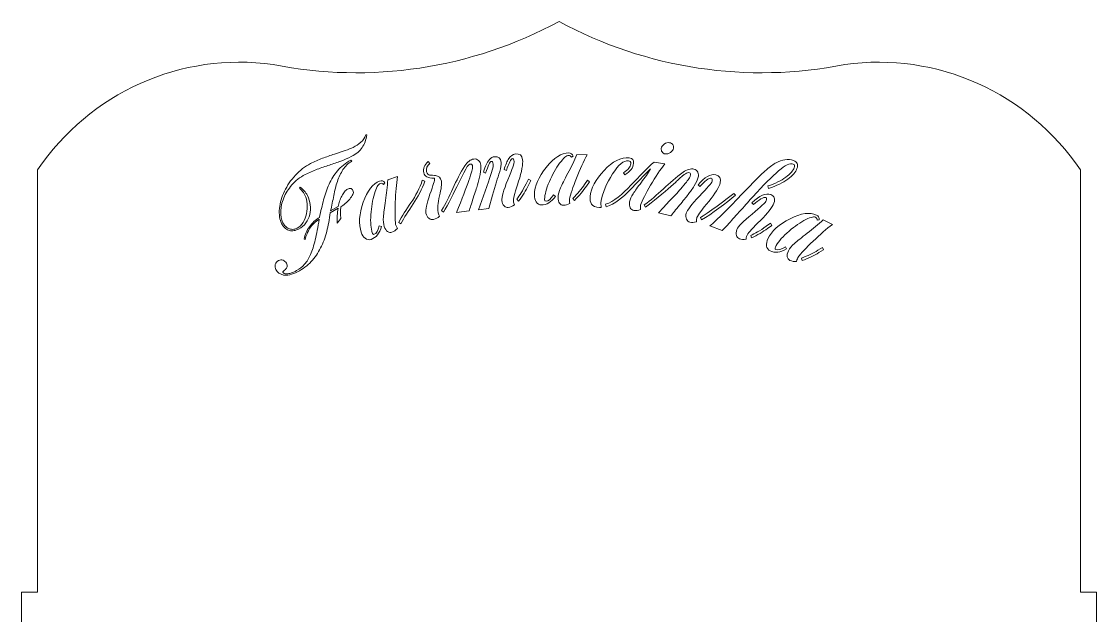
# Model space of a CAD drawing. Header units: millimetres. Extents: x -1476 to 1476, y -775 to 775.
# Drawn here: x -494.7 to -294.7, y -664.7 to -554.2 of the extents above; entities that cross this region are included whole.
import ezdxf

# ---------------------------------------------------------------- set-up
doc = ezdxf.new("R2010")
doc.units = ezdxf.units.MM
doc.header["$MEASUREMENT"] = 0
doc.layers.add('Camada 1', color=7, linetype='Continuous')

msp = doc.modelspace()

# ---------------------------------------------------------------- linework, layer by layer
at = {"layer": 'Camada 1', "color": 250, "lineweight": 20}
for points, knots in [([(-491.7487, -711.2333), (-491.7487, -711.2333), (-491.7487, -775.1065), (-491.7487, -775.1065), (-491.7487, -775.1065), (-491.7487, -775.1065), (-432.2486, -775.1065), (-432.2486, -775.1065), (-432.2486, -775.1065), (-432.2486, -775.1065), (-432.2486, -772.1065), (-432.2486, -772.1065), (-432.2486, -772.1065), (-432.2486, -772.1065), (-357.2486, -772.1065), (-357.2486, -772.1065), (-357.2486, -772.1065), (-357.2486, -772.1065), (-357.2486, -775.1065), (-357.2486, -775.1065), (-357.2486, -775.1065), (-357.2486, -775.1065), (-297.7486, -775.1065), (-297.7486, -775.1065), (-297.7486, -775.1065), (-297.7486, -775.1065), (-297.7486, -711.2333), (-297.7486, -711.2333), (-297.7486, -711.2333), (-297.7486, -711.2333), (-294.7486, -711.2333), (-294.7486, -711.2333), (-294.7486, -711.2333), (-294.7486, -711.2333), (-294.7486, -660.3405), (-294.7486, -660.3405), (-294.7486, -660.3405), (-294.7486, -660.3405), (-297.7486, -660.3405), (-297.7486, -660.3405), (-297.7486, -660.3405), (-297.7486, -660.3405), (-297.7486, -596.7137), (-297.7486, -596.7137), (-297.7486, -596.7137), (-297.7486, -596.7137), (-297.7486, -581.824), (-297.7486, -581.824), (-297.7486, -581.824), (-307.4258, -567.4173), (-324.4207, -559.8084), (-341.5479, -562.2145), (-341.5479, -562.2145), (-359.668, -565.8248), (-378.4731, -562.9968), (-394.7486, -554.2138), (-394.7486, -554.2138), (-411.0241, -562.9968), (-429.8292, -565.8248), (-447.9493, -562.2145), (-447.9493, -562.2145), (-465.0765, -559.8084), (-482.0715, -567.4173), (-491.7487, -581.824), (-491.7487, -581.824), (-491.7487, -581.824), (-491.7487, -596.7137), (-491.7487, -596.7137), (-491.7487, -596.7137), (-491.7487, -596.7137), (-491.7487, -660.3405), (-491.7487, -660.3405), (-491.7487, -660.3405), (-491.7487, -660.3405), (-494.7487, -660.3405), (-494.7487, -660.3405), (-494.7487, -660.3405), (-494.7487, -660.3405), (-494.7487, -711.2333), (-494.7487, -711.2333), (-494.7487, -711.2333), (-494.7487, -711.2333), (-491.7487, -711.2333), (-491.7487, -711.2333)], [0, 0, 0, 0, 0.04545455, 0.04545455, 0.04545455, 0.04545455, 0.09090909, 0.09090909, 0.09090909, 0.09090909, 0.13636364, 0.13636364, 0.13636364, 0.13636364, 0.18181818, 0.18181818, 0.18181818, 0.18181818, 0.22727273, 0.22727273, 0.22727273, 0.22727273, 0.27272727, 0.27272727, 0.27272727, 0.27272727, 0.31818182, 0.31818182, 0.31818182, 0.31818182, 0.36363636, 0.36363636, 0.36363636, 0.36363636, 0.40909091, 0.40909091, 0.40909091, 0.40909091, 0.45454545, 0.45454545, 0.45454545, 0.45454545, 0.5, 0.5, 0.5, 0.5, 0.54545455, 0.54545455, 0.54545455, 0.54545455, 0.59090909, 0.59090909, 0.59090909, 0.59090909, 0.63636364, 0.63636364, 0.63636364, 0.63636364, 0.68181818, 0.68181818, 0.68181818, 0.68181818, 0.72727273, 0.72727273, 0.72727273, 0.72727273, 0.77272727, 0.77272727, 0.77272727, 0.77272727, 0.81818182, 0.81818182, 0.81818182, 0.81818182, 0.86363636, 0.86363636, 0.86363636, 0.86363636, 0.90909091, 0.90909091, 0.90909091, 0.90909091, 1, 1, 1, 1]), ([(-430.5121, -575.2948), (-430.6593, -576.2415), (-430.9448, -577.033), (-431.3686, -577.6693), (-431.3686, -577.6693), (-431.7923, -578.3055), (-432.4692, -578.8628), (-433.3985, -579.3405), (-433.3985, -579.3405), (-433.991, -579.645), (-434.6331, -579.9196), (-435.3244, -580.1639), (-435.3244, -580.1639), (-436.0157, -580.4082), (-436.7324, -580.6529), (-437.4744, -580.8976), (-437.4744, -580.8976), (-438.2164, -581.1423), (-438.967, -581.4044), (-439.7254, -581.6832), (-439.7254, -581.6832), (-440.4839, -581.962), (-441.227, -582.2886), (-441.9543, -582.6625), (-441.9543, -582.6625), (-442.9511, -583.1749), (-443.7827, -583.8201), (-444.4486, -584.5979), (-444.4486, -584.5979), (-445.1147, -585.3758), (-445.6203, -586.1865), (-445.9643, -587.0294), (-445.9643, -587.0294), (-446.3084, -587.8723), (-446.4922, -588.7057), (-446.5151, -589.5287), (-446.5151, -589.5287), (-446.5381, -590.3517), (-446.4014, -591.0545), (-446.1054, -591.6365), (-446.1054, -591.6365), (-445.9883, -591.8666), (-445.8391, -592.0764), (-445.6581, -592.2651), (-445.6581, -592.2651), (-445.4773, -592.4536), (-445.2745, -592.6017), (-445.0504, -592.7083), (-445.0504, -592.7083), (-444.8263, -592.815), (-444.5787, -592.8673), (-444.3081, -592.8648), (-444.3081, -592.8648), (-444.0375, -592.8623), (-443.7539, -592.7849), (-443.4577, -592.6325), (-443.4577, -592.6325), (-443.0132, -592.4041), (-442.6425, -592.0469), (-442.3459, -591.5615), (-442.3459, -591.5615), (-442.0494, -591.0761), (-441.8392, -590.5367), (-441.7161, -589.944), (-441.7161, -589.944), (-441.593, -589.3514), (-441.5545, -588.7507), (-441.6005, -588.1425), (-441.6005, -588.1425), (-441.6465, -587.5343), (-441.7936, -586.9863), (-442.0414, -586.499), (-442.0414, -586.499), (-442.2137, -586.1606), (-442.4041, -585.8697), (-442.6127, -585.6269), (-442.6127, -585.6269), (-442.8211, -585.3839), (-442.963, -585.222), (-443.0382, -585.1411), (-443.0382, -585.1411), (-443.0382, -585.1411), (-442.9175, -585.0278), (-442.9175, -585.0278), (-442.9175, -585.0278), (-442.6791, -585.1955), (-442.4317, -585.4145), (-442.1757, -585.6841), (-442.1757, -585.6841), (-441.9197, -585.9537), (-441.7123, -586.2444), (-441.5538, -586.5557), (-441.5538, -586.5557), (-441.2714, -587.1108), (-441.0935, -587.6942), (-441.0205, -588.3054), (-441.0205, -588.3054), (-440.9475, -588.9167), (-440.9775, -589.509), (-441.1109, -590.0813), (-441.1109, -590.0813), (-441.2443, -590.6538), (-441.4869, -591.1797), (-441.8377, -591.6589), (-441.8377, -591.6589), (-442.1885, -592.1381), (-442.6401, -592.5199), (-443.1923, -592.8036), (-443.1923, -592.8036), (-443.4615, -592.942), (-443.7435, -593.04), (-444.037, -593.0969), (-444.037, -593.0969), (-444.3307, -593.1539), (-444.6134, -593.1498), (-444.8846, -593.0843), (-444.8846, -593.0843), (-445.1558, -593.0188), (-445.4126, -592.8901), (-445.6543, -592.6986), (-445.6543, -592.6986), (-445.8961, -592.5071), (-446.1068, -592.2349), (-446.2858, -591.8831), (-446.2858, -591.8831), (-446.7196, -591.0302), (-446.8807, -590.0623), (-446.7688, -588.9802), (-446.7688, -588.9802), (-446.6569, -587.8978), (-446.3432, -586.8271), (-445.8285, -585.7684), (-445.8285, -585.7684), (-445.3138, -584.7096), (-444.6359, -583.7207), (-443.7951, -582.8017), (-443.7951, -582.8017), (-442.9543, -581.8827), (-442.022, -581.1599), (-440.9984, -580.6339), (-440.9984, -580.6339), (-440.2712, -580.2601), (-439.528, -579.9336), (-438.7695, -579.6546), (-438.7695, -579.6546), (-438.0108, -579.3758), (-437.2671, -579.1173), (-436.5386, -578.8794), (-436.5386, -578.8794), (-436.5386, -578.8794), (-434.53, -578.2185), (-434.53, -578.2185), (-434.53, -578.2185), (-433.9197, -578.0156), (-433.419, -577.8138), (-433.0285, -577.613), (-433.0285, -577.613), (-432.53, -577.3569), (-432.0642, -577.0446), (-431.6314, -576.6771), (-431.6314, -576.6771), (-431.1984, -576.3093), (-430.8929, -575.8491), (-430.7151, -575.2967), (-430.7151, -575.2967), (-430.7151, -575.2967), (-430.5121, -575.2948), (-430.5121, -575.2948)], [0, 0, 0, 0, 0.02325581, 0.02325581, 0.02325581, 0.02325581, 0.04651163, 0.04651163, 0.04651163, 0.04651163, 0.06976744, 0.06976744, 0.06976744, 0.06976744, 0.09302326, 0.09302326, 0.09302326, 0.09302326, 0.11627907, 0.11627907, 0.11627907, 0.11627907, 0.13953488, 0.13953488, 0.13953488, 0.13953488, 0.1627907, 0.1627907, 0.1627907, 0.1627907, 0.18604651, 0.18604651, 0.18604651, 0.18604651, 0.20930233, 0.20930233, 0.20930233, 0.20930233, 0.23255814, 0.23255814, 0.23255814, 0.23255814, 0.25581395, 0.25581395, 0.25581395, 0.25581395, 0.27906977, 0.27906977, 0.27906977, 0.27906977, 0.30232558, 0.30232558, 0.30232558, 0.30232558, 0.3255814, 0.3255814, 0.3255814, 0.3255814, 0.34883721, 0.34883721, 0.34883721, 0.34883721, 0.37209302, 0.37209302, 0.37209302, 0.37209302, 0.39534884, 0.39534884, 0.39534884, 0.39534884, 0.41860465, 0.41860465, 0.41860465, 0.41860465, 0.44186047, 0.44186047, 0.44186047, 0.44186047, 0.46511628, 0.46511628, 0.46511628, 0.46511628, 0.48837209, 0.48837209, 0.48837209, 0.48837209, 0.51162791, 0.51162791, 0.51162791, 0.51162791, 0.53488372, 0.53488372, 0.53488372, 0.53488372, 0.55813953, 0.55813953, 0.55813953, 0.55813953, 0.58139535, 0.58139535, 0.58139535, 0.58139535, 0.60465116, 0.60465116, 0.60465116, 0.60465116, 0.62790698, 0.62790698, 0.62790698, 0.62790698, 0.65116279, 0.65116279, 0.65116279, 0.65116279, 0.6744186, 0.6744186, 0.6744186, 0.6744186, 0.69767442, 0.69767442, 0.69767442, 0.69767442, 0.72093023, 0.72093023, 0.72093023, 0.72093023, 0.74418605, 0.74418605, 0.74418605, 0.74418605, 0.76744186, 0.76744186, 0.76744186, 0.76744186, 0.79069767, 0.79069767, 0.79069767, 0.79069767, 0.81395349, 0.81395349, 0.81395349, 0.81395349, 0.8372093, 0.8372093, 0.8372093, 0.8372093, 0.86046512, 0.86046512, 0.86046512, 0.86046512, 0.88372093, 0.88372093, 0.88372093, 0.88372093, 0.90697674, 0.90697674, 0.90697674, 0.90697674, 0.93023256, 0.93023256, 0.93023256, 0.93023256, 0.95348837, 0.95348837, 0.95348837, 0.95348837, 1, 1, 1, 1]), ([(-374.0175, -578.5741), (-374.3455, -578.797), (-374.672, -578.883), (-374.9961, -578.8318), (-374.9961, -578.8318), (-375.2439, -578.7927), (-375.4355, -578.6736), (-375.5705, -578.4755), (-375.5705, -578.4755), (-375.7055, -578.2774), (-375.7551, -578.0633), (-375.719, -577.8333), (-375.719, -577.8333), (-375.6681, -577.5073), (-375.4831, -577.232), (-375.1646, -577.0075), (-375.1646, -577.0075), (-374.8461, -576.783), (-374.515, -576.6977), (-374.1718, -576.7521), (-374.1718, -576.7521), (-373.9238, -576.7913), (-373.7315, -576.9055), (-373.595, -577.0939), (-373.595, -577.0939), (-373.4586, -577.2823), (-373.4097, -577.5016), (-373.4487, -577.7507), (-373.4487, -577.7507), (-373.4996, -578.0765), (-373.6897, -578.3512), (-374.0175, -578.5741)], [0, 0, 0, 0, 0.11111111, 0.11111111, 0.11111111, 0.11111111, 0.22222222, 0.22222222, 0.22222222, 0.22222222, 0.33333333, 0.33333333, 0.33333333, 0.33333333, 0.44444444, 0.44444444, 0.44444444, 0.44444444, 0.55555556, 0.55555556, 0.55555556, 0.55555556, 0.66666667, 0.66666667, 0.66666667, 0.66666667, 0.77777778, 0.77777778, 0.77777778, 0.77777778, 1, 1, 1, 1]), ([(-433.1167, -586.3818), (-433.2526, -586.6652), (-433.4433, -586.9511), (-433.6876, -587.2389), (-433.6876, -587.2389), (-433.9317, -587.5265), (-434.2085, -587.8014), (-434.5173, -588.0626), (-434.5173, -588.0626), (-434.826, -588.3237), (-435.0983, -588.5235), (-435.3339, -588.6616), (-435.3339, -588.6616), (-435.3531, -588.791), (-435.3687, -588.9528), (-435.3804, -589.1466), (-435.3804, -589.1466), (-435.392, -589.3403), (-435.3954, -589.5429), (-435.3901, -589.7537), (-435.3901, -589.7537), (-435.3901, -589.7537), (-435.3744, -590.3605), (-435.3744, -590.3605), (-435.3744, -590.3605), (-435.3692, -590.5542), (-435.3527, -590.7122), (-435.3244, -590.8345), (-435.3244, -590.8345), (-435.3244, -590.8345), (-436.0168, -591.7282), (-436.0168, -591.7282), (-436.0168, -591.7282), (-436.0278, -591.2386), (-436.0236, -590.7624), (-436.0042, -590.2999), (-436.0042, -590.2999), (-435.9849, -589.8374), (-435.9329, -589.388), (-435.849, -588.9519), (-435.849, -588.9519), (-435.849, -588.9519), (-437.2928, -589.771), (-437.2928, -589.771), (-437.2928, -589.771), (-437.4644, -591.0036), (-437.6907, -592.1703), (-437.9716, -593.2711), (-437.9716, -593.2711), (-438.2525, -594.3719), (-438.6275, -595.3889), (-439.0959, -596.3213), (-439.0959, -596.3213), (-439.5643, -597.2538), (-440.1474, -598.0958), (-440.8441, -598.8468), (-440.8441, -598.8468), (-441.5408, -599.5977), (-442.3947, -600.2331), (-443.4047, -600.7523), (-443.4047, -600.7523), (-444.4686, -601.2991), (-445.3347, -601.5007), (-446.0023, -601.3574), (-446.0023, -601.3574), (-446.6699, -601.214), (-447.1383, -600.878), (-447.4069, -600.35), (-447.4069, -600.35), (-447.5651, -600.0388), (-447.6069, -599.7227), (-447.5322, -599.4026), (-447.5322, -599.4026), (-447.4574, -599.0824), (-447.2581, -598.8388), (-446.9349, -598.6728), (-446.9349, -598.6728), (-446.6388, -598.5206), (-446.3546, -598.4941), (-446.0831, -598.5936), (-446.0831, -598.5936), (-445.8116, -598.6931), (-445.6068, -598.8785), (-445.4692, -599.1491), (-445.4692, -599.1491), (-445.3247, -599.4334), (-445.2836, -599.6643), (-445.3463, -599.8417), (-445.3463, -599.8417), (-445.409, -600.0191), (-445.5058, -600.1714), (-445.6365, -600.2983), (-445.6365, -600.2983), (-445.7671, -600.4251), (-445.8882, -600.5302), (-445.9989, -600.6127), (-445.9989, -600.6127), (-446.1097, -600.6952), (-446.1446, -600.7773), (-446.1033, -600.8586), (-446.1033, -600.8586), (-446.0621, -600.9398), (-445.9851, -601.0071), (-445.8732, -601.0604), (-445.8732, -601.0604), (-445.7612, -601.1137), (-445.6001, -601.1377), (-445.3905, -601.1326), (-445.3905, -601.1326), (-445.1808, -601.1274), (-444.9257, -601.0771), (-444.6255, -600.9827), (-444.6255, -600.9827), (-444.3255, -600.8883), (-443.9732, -600.737), (-443.5691, -600.5294), (-443.5691, -600.5294), (-442.99, -600.2316), (-442.491, -599.8426), (-442.0726, -599.363), (-442.0726, -599.363), (-441.6542, -598.8832), (-441.2822, -598.2693), (-440.9575, -597.5217), (-440.9575, -597.5217), (-440.6329, -596.7742), (-440.3466, -595.8668), (-440.0992, -594.8003), (-440.0992, -594.8003), (-439.8519, -593.7339), (-439.6062, -592.4546), (-439.3625, -590.9631), (-439.3625, -590.9631), (-440.0689, -591.4117), (-440.6407, -591.9745), (-441.0776, -592.6517), (-441.0776, -592.6517), (-441.5145, -593.3287), (-441.811, -594.0321), (-441.9669, -594.7613), (-441.9669, -594.7613), (-441.9669, -594.7613), (-442.1807, -594.6918), (-442.1807, -594.6918), (-442.1807, -594.6918), (-442.0193, -593.8402), (-441.6861, -593.0669), (-441.1817, -592.3721), (-441.1817, -592.3721), (-440.6773, -591.6774), (-440.0515, -591.0951), (-439.3046, -590.6259), (-439.3046, -590.6259), (-439.0646, -589.4948), (-438.8122, -588.4128), (-438.5473, -587.38), (-438.5473, -587.38), (-438.2827, -586.3475), (-437.9431, -585.3783), (-437.5285, -584.4736), (-437.5285, -584.4736), (-437.1139, -583.5687), (-436.5899, -582.7358), (-435.9576, -581.9754), (-435.9576, -581.9754), (-435.3251, -581.2148), (-434.5073, -580.5509), (-433.5043, -579.9841), (-433.5043, -579.9841), (-433.5043, -579.9841), (-433.3197, -580.1967), (-433.3197, -580.1967), (-433.3197, -580.1967), (-433.9861, -580.5904), (-434.5278, -581.1123), (-434.9446, -581.762), (-434.9446, -581.762), (-435.3614, -582.4118), (-435.707, -583.1446), (-435.9803, -583.9596), (-435.9803, -583.9596), (-436.2536, -584.7747), (-436.4792, -585.6509), (-436.6568, -586.5876), (-436.6568, -586.5876), (-436.8344, -587.5243), (-437.0272, -588.4731), (-437.2349, -589.4338), (-437.2349, -589.4338), (-437.2349, -589.4338), (-435.8314, -588.6356), (-435.8314, -588.6356), (-435.8314, -588.6356), (-435.7669, -588.2949), (-435.6769, -587.9539), (-435.5616, -587.6129), (-435.5616, -587.6129), (-435.4465, -587.2721), (-435.3104, -586.9542), (-435.1542, -586.6606), (-435.1542, -586.6606), (-434.9979, -586.3668), (-434.8292, -586.105), (-434.6487, -585.8755), (-434.6487, -585.8755), (-434.4681, -585.6462), (-434.2832, -585.4828), (-434.0949, -585.386), (-434.0949, -585.386), (-433.8795, -585.2754), (-433.6853, -585.2309), (-433.5126, -585.2531), (-433.5126, -585.2531), (-433.3399, -585.2753), (-433.1949, -585.4015), (-433.0778, -585.6317), (-433.0778, -585.6317), (-432.9676, -585.8482), (-432.9808, -586.0987), (-433.1167, -586.3818)], [0, 0, 0, 0, 0.01785714, 0.01785714, 0.01785714, 0.01785714, 0.03571429, 0.03571429, 0.03571429, 0.03571429, 0.05357143, 0.05357143, 0.05357143, 0.05357143, 0.07142857, 0.07142857, 0.07142857, 0.07142857, 0.08928571, 0.08928571, 0.08928571, 0.08928571, 0.10714286, 0.10714286, 0.10714286, 0.10714286, 0.125, 0.125, 0.125, 0.125, 0.14285714, 0.14285714, 0.14285714, 0.14285714, 0.16071429, 0.16071429, 0.16071429, 0.16071429, 0.17857143, 0.17857143, 0.17857143, 0.17857143, 0.19642857, 0.19642857, 0.19642857, 0.19642857, 0.21428571, 0.21428571, 0.21428571, 0.21428571, 0.23214286, 0.23214286, 0.23214286, 0.23214286, 0.25, 0.25, 0.25, 0.25, 0.26785714, 0.26785714, 0.26785714, 0.26785714, 0.28571429, 0.28571429, 0.28571429, 0.28571429, 0.30357143, 0.30357143, 0.30357143, 0.30357143, 0.32142857, 0.32142857, 0.32142857, 0.32142857, 0.33928571, 0.33928571, 0.33928571, 0.33928571, 0.35714286, 0.35714286, 0.35714286, 0.35714286, 0.375, 0.375, 0.375, 0.375, 0.39285714, 0.39285714, 0.39285714, 0.39285714, 0.41071429, 0.41071429, 0.41071429, 0.41071429, 0.42857143, 0.42857143, 0.42857143, 0.42857143, 0.44642857, 0.44642857, 0.44642857, 0.44642857, 0.46428571, 0.46428571, 0.46428571, 0.46428571, 0.48214286, 0.48214286, 0.48214286, 0.48214286, 0.5, 0.5, 0.5, 0.5, 0.51785714, 0.51785714, 0.51785714, 0.51785714, 0.53571429, 0.53571429, 0.53571429, 0.53571429, 0.55357143, 0.55357143, 0.55357143, 0.55357143, 0.57142857, 0.57142857, 0.57142857, 0.57142857, 0.58928571, 0.58928571, 0.58928571, 0.58928571, 0.60714286, 0.60714286, 0.60714286, 0.60714286, 0.625, 0.625, 0.625, 0.625, 0.64285714, 0.64285714, 0.64285714, 0.64285714, 0.66071429, 0.66071429, 0.66071429, 0.66071429, 0.67857143, 0.67857143, 0.67857143, 0.67857143, 0.69642857, 0.69642857, 0.69642857, 0.69642857, 0.71428571, 0.71428571, 0.71428571, 0.71428571, 0.73214286, 0.73214286, 0.73214286, 0.73214286, 0.75, 0.75, 0.75, 0.75, 0.76785714, 0.76785714, 0.76785714, 0.76785714, 0.78571429, 0.78571429, 0.78571429, 0.78571429, 0.80357143, 0.80357143, 0.80357143, 0.80357143, 0.82142857, 0.82142857, 0.82142857, 0.82142857, 0.83928571, 0.83928571, 0.83928571, 0.83928571, 0.85714286, 0.85714286, 0.85714286, 0.85714286, 0.875, 0.875, 0.875, 0.875, 0.89285714, 0.89285714, 0.89285714, 0.89285714, 0.91071429, 0.91071429, 0.91071429, 0.91071429, 0.92857143, 0.92857143, 0.92857143, 0.92857143, 0.94642857, 0.94642857, 0.94642857, 0.94642857, 0.96428571, 0.96428571, 0.96428571, 0.96428571, 1, 1, 1, 1]), ([(-413.457, -584.3269), (-414.2409, -585.8711), (-415.4162, -588.334), (-416.2532, -589.6725), (-416.2532, -589.6725), (-416.2532, -589.6725), (-416.6159, -589.3642), (-416.6159, -589.3642), (-416.6159, -589.3642), (-415.0091, -586.8565), (-414.0051, -583.6827), (-412.2737, -581.0582), (-412.2737, -581.0582), (-411.7669, -580.29), (-411.2096, -579.8642), (-410.5969, -579.7851), (-410.5969, -579.7851), (-410.2331, -579.7383), (-409.9388, -579.8323), (-409.7141, -580.0673), (-409.7141, -580.0673), (-409.4895, -580.3025), (-409.3561, -580.5839), (-409.3144, -580.9108), (-409.3144, -580.9108), (-409.258, -581.3536), (-409.2961, -581.931), (-409.4288, -582.6425), (-409.4288, -582.6425), (-409.5615, -583.3541), (-409.7217, -584.0062), (-409.9088, -584.5975), (-409.9088, -584.5975), (-410.0959, -585.1892), (-410.3575, -586.0007), (-410.6927, -587.0319), (-410.6927, -587.0319), (-411.0279, -588.0633), (-411.2857, -588.8647), (-411.4658, -589.4357), (-411.4658, -589.4357), (-411.4658, -589.4357), (-413.8212, -589.7399), (-413.8212, -589.7399), (-413.8212, -589.7399), (-411.7529, -584.601), (-410.7531, -581.7616), (-410.8219, -581.2229), (-410.8219, -581.2229), (-410.8685, -580.8573), (-410.9879, -580.6869), (-411.1793, -580.7114), (-411.1793, -580.7114), (-411.2988, -580.7267), (-411.4056, -580.7701), (-411.5033, -580.8413), (-411.5033, -580.8413), (-411.6012, -580.9125), (-411.7093, -581.0196), (-411.8165, -581.1704), (-411.8165, -581.1704), (-411.9237, -581.3212), (-412.0219, -581.4796), (-412.11, -581.6534), (-412.11, -581.6534), (-412.11, -581.6534), (-412.4746, -582.3804), (-412.4746, -582.3804), (-412.4746, -582.3804), (-412.4746, -582.3804), (-412.9134, -583.2491), (-412.9134, -583.2491), (-412.9134, -583.2491), (-412.9134, -583.2491), (-413.457, -584.3269), (-413.457, -584.3269)], [0, 0, 0, 0, 0.05, 0.05, 0.05, 0.05, 0.1, 0.1, 0.1, 0.1, 0.15, 0.15, 0.15, 0.15, 0.2, 0.2, 0.2, 0.2, 0.25, 0.25, 0.25, 0.25, 0.3, 0.3, 0.3, 0.3, 0.35, 0.35, 0.35, 0.35, 0.4, 0.4, 0.4, 0.4, 0.45, 0.45, 0.45, 0.45, 0.5, 0.5, 0.5, 0.5, 0.55, 0.55, 0.55, 0.55, 0.6, 0.6, 0.6, 0.6, 0.65, 0.65, 0.65, 0.65, 0.7, 0.7, 0.7, 0.7, 0.75, 0.75, 0.75, 0.75, 0.8, 0.8, 0.8, 0.8, 0.85, 0.85, 0.85, 0.85, 0.9, 0.9, 0.9, 0.9, 1, 1, 1, 1]), ([(-406.3816, -584.0198), (-406.3816, -584.0198), (-407.1173, -586.5263), (-407.1173, -586.5263), (-407.1173, -586.5263), (-407.1173, -586.5263), (-407.8322, -588.9665), (-407.8322, -588.9665), (-407.8322, -588.9665), (-407.8322, -588.9665), (-409.7136, -589.2096), (-409.7136, -589.2096), (-409.7136, -589.2096), (-409.7136, -589.2096), (-407.8825, -584.0424), (-407.8825, -584.0424), (-407.8825, -584.0424), (-407.2434, -582.242), (-406.9495, -581.1384), (-407.001, -580.7345), (-407.001, -580.7345), (-407.0483, -580.364), (-407.1581, -580.1923), (-407.3303, -580.2144), (-407.3303, -580.2144), (-407.5791, -580.2464), (-407.9336, -580.9771), (-408.3933, -582.4061), (-408.3933, -582.4061), (-408.3933, -582.4061), (-408.8249, -582.227), (-408.8249, -582.227), (-408.8249, -582.227), (-408.6282, -581.6343), (-408.4584, -581.172), (-408.3159, -580.8406), (-408.3159, -580.8406), (-408.1735, -580.5094), (-407.9613, -580.1883), (-407.6799, -579.8781), (-407.6799, -579.8781), (-407.3985, -579.5679), (-407.0852, -579.3903), (-406.7405, -579.3458), (-406.7405, -579.3458), (-406.0321, -579.2543), (-405.6259, -579.6129), (-405.5227, -580.4213), (-405.5227, -580.4213), (-405.4693, -580.8397), (-405.5544, -581.3939), (-405.7776, -582.0831), (-405.7776, -582.0831), (-406.0008, -582.772), (-406.2024, -583.414), (-406.3816, -584.0198)], [0, 0, 0, 0, 0.06666667, 0.06666667, 0.06666667, 0.06666667, 0.13333333, 0.13333333, 0.13333333, 0.13333333, 0.2, 0.2, 0.2, 0.2, 0.26666667, 0.26666667, 0.26666667, 0.26666667, 0.33333333, 0.33333333, 0.33333333, 0.33333333, 0.4, 0.4, 0.4, 0.4, 0.46666667, 0.46666667, 0.46666667, 0.46666667, 0.53333333, 0.53333333, 0.53333333, 0.53333333, 0.6, 0.6, 0.6, 0.6, 0.66666667, 0.66666667, 0.66666667, 0.66666667, 0.73333333, 0.73333333, 0.73333333, 0.73333333, 0.8, 0.8, 0.8, 0.8, 0.86666667, 0.86666667, 0.86666667, 0.86666667, 1, 1, 1, 1]), ([(-401.5301, -579.9056), (-401.4196, -580.7716), (-401.667, -582.1098), (-402.2726, -583.9196), (-402.2726, -583.9196), (-402.8784, -585.7294), (-403.221, -586.9296), (-403.2429, -587.5227), (-403.2429, -587.5227), (-403.2472, -587.639), (-403.1661, -587.8945), (-403.0571, -588.2912), (-403.0571, -588.2912), (-403.4105, -588.5717), (-403.7884, -588.7379), (-404.1905, -588.7898), (-404.1905, -588.7898), (-404.4775, -588.8268), (-404.7333, -588.7325), (-404.9566, -588.5071), (-404.9566, -588.5071), (-405.1798, -588.2818), (-405.3214, -587.9378), (-405.3803, -587.476), (-405.3803, -587.476), (-405.4539, -586.8986), (-405.0823, -585.6178), (-404.2654, -583.6341), (-404.2654, -583.6341), (-403.4485, -581.6503), (-403.0583, -580.5139), (-403.0952, -580.2252), (-403.0952, -580.2252), (-403.1419, -579.8595), (-403.2517, -579.6878), (-403.4238, -579.7099), (-403.4238, -579.7099), (-403.692, -579.7443), (-404.0654, -580.4776), (-404.5443, -581.9091), (-404.5443, -581.9091), (-404.5443, -581.9091), (-404.9758, -581.73), (-404.9758, -581.73), (-404.9758, -581.73), (-404.6963, -580.8722), (-404.3985, -580.1929), (-404.083, -579.6924), (-404.083, -579.6924), (-403.7675, -579.192), (-403.3509, -578.908), (-402.8341, -578.8414), (-402.8341, -578.8414), (-402.0682, -578.7427), (-401.6333, -579.0974), (-401.5301, -579.9056)], [0, 0, 0, 0, 0.06666667, 0.06666667, 0.06666667, 0.06666667, 0.13333333, 0.13333333, 0.13333333, 0.13333333, 0.2, 0.2, 0.2, 0.2, 0.26666667, 0.26666667, 0.26666667, 0.26666667, 0.33333333, 0.33333333, 0.33333333, 0.33333333, 0.4, 0.4, 0.4, 0.4, 0.46666667, 0.46666667, 0.46666667, 0.46666667, 0.53333333, 0.53333333, 0.53333333, 0.53333333, 0.6, 0.6, 0.6, 0.6, 0.66666667, 0.66666667, 0.66666667, 0.66666667, 0.73333333, 0.73333333, 0.73333333, 0.73333333, 0.8, 0.8, 0.8, 0.8, 0.86666667, 0.86666667, 0.86666667, 0.86666667, 1, 1, 1, 1]), ([(-394.6299, -580.555), (-395.3386, -581.525), (-395.9777, -582.6709), (-396.5466, -583.9921), (-396.5466, -583.9921), (-397.1154, -585.3133), (-397.4061, -586.4011), (-397.4179, -587.2548), (-397.4179, -587.2548), (-397.4214, -587.507), (-397.3364, -587.6346), (-397.1628, -587.637), (-397.1628, -587.637), (-396.7381, -587.643), (-396.2689, -587.2421), (-395.7555, -586.4342), (-395.7555, -586.4342), (-395.7555, -586.4342), (-395.4121, -586.7304), (-395.4121, -586.7304), (-395.4121, -586.7304), (-396.1803, -587.8062), (-397.0568, -588.337), (-398.0412, -588.3232), (-398.0412, -588.3232), (-398.4465, -588.3175), (-398.7628, -588.1334), (-398.9893, -587.771), (-398.9893, -587.771), (-399.2159, -587.4089), (-399.3254, -586.9656), (-399.3181, -586.4417), (-399.3181, -586.4417), (-399.2959, -584.8507), (-398.562, -583.1481), (-397.1173, -581.3347), (-397.1173, -581.3347), (-395.6726, -579.5212), (-394.2744, -578.6242), (-392.9231, -578.6434), (-392.9231, -578.6434), (-392.5371, -578.6488), (-392.26, -578.8566), (-392.092, -579.2666), (-392.092, -579.2666), (-392.092, -579.2666), (-392.4423, -579.4654), (-392.4423, -579.4654), (-392.4423, -579.4654), (-392.5356, -579.2311), (-392.7079, -579.1121), (-392.9587, -579.1086), (-392.9587, -579.1086), (-393.364, -579.103), (-393.9212, -579.585), (-394.6299, -580.555)], [0, 0, 0, 0, 0.06666667, 0.06666667, 0.06666667, 0.06666667, 0.13333333, 0.13333333, 0.13333333, 0.13333333, 0.2, 0.2, 0.2, 0.2, 0.26666667, 0.26666667, 0.26666667, 0.26666667, 0.33333333, 0.33333333, 0.33333333, 0.33333333, 0.4, 0.4, 0.4, 0.4, 0.46666667, 0.46666667, 0.46666667, 0.46666667, 0.53333333, 0.53333333, 0.53333333, 0.53333333, 0.6, 0.6, 0.6, 0.6, 0.66666667, 0.66666667, 0.66666667, 0.66666667, 0.73333333, 0.73333333, 0.73333333, 0.73333333, 0.8, 0.8, 0.8, 0.8, 0.86666667, 0.86666667, 0.86666667, 0.86666667, 1, 1, 1, 1]), ([(-389.5103, -578.983), (-390.1648, -580.2159), (-390.8276, -581.667), (-391.4978, -583.3363), (-391.4978, -583.3363), (-392.168, -585.0053), (-392.6065, -586.3142), (-392.813, -587.2622), (-392.813, -587.2622), (-392.8146, -587.3787), (-392.7892, -587.6411), (-392.7372, -588.0494), (-392.7372, -588.0494), (-393.1266, -588.2768), (-393.5241, -588.3873), (-393.9293, -588.3817), (-393.9293, -588.3817), (-394.2188, -588.3777), (-394.4586, -588.2479), (-394.648, -587.993), (-394.648, -587.993), (-394.8373, -587.7381), (-394.9288, -587.3776), (-394.9224, -586.912), (-394.9224, -586.912), (-394.9147, -586.3686), (-394.7664, -585.7835), (-394.4776, -585.1569), (-394.4776, -585.1569), (-394.1888, -584.5303), (-393.727, -583.6245), (-393.0926, -582.4401), (-393.0926, -582.4401), (-392.4581, -581.2556), (-391.9008, -580.0941), (-391.4215, -578.9558), (-391.4215, -578.9558), (-391.4215, -578.9558), (-389.5103, -578.983), (-389.5103, -578.983)], [0, 0, 0, 0, 0.09090909, 0.09090909, 0.09090909, 0.09090909, 0.18181818, 0.18181818, 0.18181818, 0.18181818, 0.27272727, 0.27272727, 0.27272727, 0.27272727, 0.36363636, 0.36363636, 0.36363636, 0.36363636, 0.45454545, 0.45454545, 0.45454545, 0.45454545, 0.54545455, 0.54545455, 0.54545455, 0.54545455, 0.63636364, 0.63636364, 0.63636364, 0.63636364, 0.72727273, 0.72727273, 0.72727273, 0.72727273, 0.81818182, 0.81818182, 0.81818182, 0.81818182, 1, 1, 1, 1]), ([(-386.9494, -587.8813), (-386.9841, -588.0916), (-386.9521, -588.3979), (-386.8944, -588.7937), (-386.8944, -588.7937), (-386.975, -588.8246), (-387.0827, -588.8333), (-387.2171, -588.8199), (-387.2171, -588.8199), (-387.9663, -588.7448), (-388.4593, -588.5295), (-388.6956, -588.1744), (-388.6956, -588.1744), (-388.9319, -587.8193), (-389.0214, -587.3519), (-388.964, -586.7726), (-388.964, -586.7726), (-388.811, -585.2279), (-387.9414, -583.6033), (-386.3563, -581.8998), (-386.3563, -581.8998), (-384.7711, -580.1963), (-383.2098, -579.4214), (-381.673, -579.5752), (-381.673, -579.5752), (-381.0776, -579.6347), (-380.8103, -579.9736), (-380.8716, -580.5915), (-380.8716, -580.5915), (-380.9521, -581.4026), (-381.4983, -582.1183), (-382.5105, -582.7385), (-382.5105, -582.7385), (-382.5105, -582.7385), (-382.7614, -582.333), (-382.7614, -582.333), (-382.7614, -582.333), (-381.9124, -581.7939), (-381.459, -581.2346), (-381.4018, -580.6555), (-381.4018, -580.6555), (-381.3694, -580.3273), (-381.5162, -580.1466), (-381.8429, -580.114), (-381.8429, -580.114), (-382.6881, -580.0292), (-383.6711, -580.8426), (-384.7914, -582.5539), (-384.7914, -582.5539), (-385.9117, -584.265), (-386.6451, -586.0388), (-386.9494, -587.8813)], [0, 0, 0, 0, 0.07142857, 0.07142857, 0.07142857, 0.07142857, 0.14285714, 0.14285714, 0.14285714, 0.14285714, 0.21428571, 0.21428571, 0.21428571, 0.21428571, 0.28571429, 0.28571429, 0.28571429, 0.28571429, 0.35714286, 0.35714286, 0.35714286, 0.35714286, 0.42857143, 0.42857143, 0.42857143, 0.42857143, 0.5, 0.5, 0.5, 0.5, 0.57142857, 0.57142857, 0.57142857, 0.57142857, 0.64285714, 0.64285714, 0.64285714, 0.64285714, 0.71428571, 0.71428571, 0.71428571, 0.71428571, 0.78571429, 0.78571429, 0.78571429, 0.78571429, 0.85714286, 0.85714286, 0.85714286, 0.85714286, 1, 1, 1, 1]), ([(-352.1757, -583.5091), (-353.0757, -584.1865), (-354.2644, -584.7667), (-355.7413, -585.249), (-355.7413, -585.249), (-355.7413, -585.249), (-355.8813, -584.7929), (-355.8813, -584.7929), (-355.8813, -584.7929), (-354.5218, -584.3493), (-353.4139, -583.8062), (-352.5577, -583.1641), (-352.5577, -583.1641), (-351.7015, -582.522), (-351.1755, -581.9368), (-350.9801, -581.4097), (-350.9801, -581.4097), (-350.8453, -581.0461), (-350.9046, -580.8165), (-351.1577, -580.7217), (-351.1577, -580.7217), (-351.7591, -580.4966), (-352.6698, -580.9119), (-353.8844, -581.963), (-353.8844, -581.963), (-355.104, -583.0183), (-356.7116, -584.6238), (-358.6972, -586.803), (-358.6972, -586.803), (-359.2825, -587.4456), (-360.011, -588.2729), (-360.9043, -589.2692), (-360.9043, -589.2692), (-361.7935, -590.261), (-362.5158, -591.0732), (-363.0782, -591.7013), (-363.0782, -591.7013), (-363.6408, -592.3292), (-364.0798, -592.7913), (-364.3989, -593.0964), (-364.3989, -593.0964), (-364.3989, -593.0964), (-366.7057, -592.2323), (-366.7057, -592.2323), (-366.7057, -592.2323), (-365.3025, -591.0596), (-363.1988, -588.9632), (-360.3665, -585.9706), (-360.3665, -585.9706), (-359.4222, -584.9729), (-358.6513, -584.1954), (-358.0868, -583.6145), (-358.0868, -583.6145), (-357.5191, -583.0303), (-356.8831, -582.4239), (-356.1681, -581.8013), (-356.1681, -581.8013), (-355.4533, -581.1788), (-354.8395, -580.7288), (-354.3331, -580.4643), (-354.3331, -580.4643), (-353.8239, -580.1983), (-353.2821, -580.0191), (-352.7107, -579.9226), (-352.7107, -579.9226), (-352.1393, -579.8261), (-351.6047, -579.8709), (-351.0981, -580.0606), (-351.0981, -580.0606), (-350.7905, -580.1759), (-350.5771, -580.3647), (-350.458, -580.6267), (-350.458, -580.6267), (-350.339, -580.8887), (-350.3434, -581.1927), (-350.4714, -581.538), (-350.4714, -581.538), (-350.7073, -582.1744), (-351.2757, -582.8318), (-352.1757, -583.5091)], [0, 0, 0, 0, 0.04761905, 0.04761905, 0.04761905, 0.04761905, 0.0952381, 0.0952381, 0.0952381, 0.0952381, 0.14285714, 0.14285714, 0.14285714, 0.14285714, 0.19047619, 0.19047619, 0.19047619, 0.19047619, 0.23809524, 0.23809524, 0.23809524, 0.23809524, 0.28571429, 0.28571429, 0.28571429, 0.28571429, 0.33333333, 0.33333333, 0.33333333, 0.33333333, 0.38095238, 0.38095238, 0.38095238, 0.38095238, 0.42857143, 0.42857143, 0.42857143, 0.42857143, 0.47619048, 0.47619048, 0.47619048, 0.47619048, 0.52380952, 0.52380952, 0.52380952, 0.52380952, 0.57142857, 0.57142857, 0.57142857, 0.57142857, 0.61904762, 0.61904762, 0.61904762, 0.61904762, 0.66666667, 0.66666667, 0.66666667, 0.66666667, 0.71428571, 0.71428571, 0.71428571, 0.71428571, 0.76190476, 0.76190476, 0.76190476, 0.76190476, 0.80952381, 0.80952381, 0.80952381, 0.80952381, 0.85714286, 0.85714286, 0.85714286, 0.85714286, 0.9047619, 0.9047619, 0.9047619, 0.9047619, 1, 1, 1, 1]), ([(-416.6337, -583.9175), (-416.5358, -584.3725), (-416.6463, -585.2805), (-416.9656, -586.6406), (-416.9656, -586.6406), (-417.2849, -588.0007), (-417.373, -589.013), (-417.2301, -589.6766), (-417.2301, -589.6766), (-417.2057, -589.7903), (-417.122, -590.0403), (-416.9797, -590.4263), (-416.9797, -590.4263), (-417.3081, -590.7361), (-417.6705, -590.9341), (-418.0666, -591.0202), (-418.0666, -591.0202), (-418.3684, -591.0858), (-418.6605, -591.0154), (-418.942, -590.8087), (-418.942, -590.8087), (-419.2234, -590.6022), (-419.4112, -590.2805), (-419.5053, -589.8443), (-419.5053, -589.8443), (-419.6319, -589.2563), (-419.3841, -588.0903), (-418.7623, -586.3467), (-418.7623, -586.3467), (-418.1405, -584.603), (-417.8481, -583.6456), (-417.8847, -583.4749), (-417.8847, -583.4749), (-417.9009, -583.3994), (-417.9393, -583.3503), (-418.0002, -583.3512), (-418.0002, -583.3512), (-419.1209, -583.3689), (-419.7567, -583.0384), (-419.9077, -582.3368), (-419.9077, -582.3368), (-420.071, -581.5781), (-419.7963, -580.8829), (-419.083, -580.251), (-419.083, -580.251), (-419.083, -580.251), (-418.7707, -580.6001), (-418.7707, -580.6001), (-418.7707, -580.6001), (-419.305, -581.0539), (-419.5108, -581.5654), (-419.3883, -582.1344), (-419.3883, -582.1344), (-419.3476, -582.3239), (-419.2665, -582.4705), (-419.1457, -582.573), (-419.1457, -582.573), (-419.0249, -582.6756), (-418.9177, -582.7368), (-418.8247, -582.7563), (-418.8247, -582.7563), (-418.7316, -582.7756), (-418.5504, -582.791), (-418.2815, -582.8018), (-418.2815, -582.8018), (-418.0126, -582.8125), (-417.8273, -582.8313), (-417.7242, -582.8444), (-417.7242, -582.8444), (-417.1366, -582.9192), (-416.7723, -583.2728), (-416.6337, -583.9175)], [0, 0, 0, 0, 0.05263158, 0.05263158, 0.05263158, 0.05263158, 0.10526316, 0.10526316, 0.10526316, 0.10526316, 0.15789474, 0.15789474, 0.15789474, 0.15789474, 0.21052632, 0.21052632, 0.21052632, 0.21052632, 0.26315789, 0.26315789, 0.26315789, 0.26315789, 0.31578947, 0.31578947, 0.31578947, 0.31578947, 0.36842105, 0.36842105, 0.36842105, 0.36842105, 0.42105263, 0.42105263, 0.42105263, 0.42105263, 0.47368421, 0.47368421, 0.47368421, 0.47368421, 0.52631579, 0.52631579, 0.52631579, 0.52631579, 0.57894737, 0.57894737, 0.57894737, 0.57894737, 0.63157895, 0.63157895, 0.63157895, 0.63157895, 0.68421053, 0.68421053, 0.68421053, 0.68421053, 0.73684211, 0.73684211, 0.73684211, 0.73684211, 0.78947368, 0.78947368, 0.78947368, 0.78947368, 0.84210526, 0.84210526, 0.84210526, 0.84210526, 0.89473684, 0.89473684, 0.89473684, 0.89473684, 1, 1, 1, 1]), ([(-377.7011, -584.6509), (-378.6109, -586.2159), (-379.2315, -587.4636), (-379.5725, -588.3917), (-379.5725, -588.3917), (-379.5905, -588.5068), (-379.6023, -588.7701), (-379.6083, -589.1818), (-379.6083, -589.1818), (-380.0257, -589.3514), (-380.4348, -589.4043), (-380.8353, -589.341), (-380.8353, -589.341), (-381.121, -589.2958), (-381.3404, -589.1334), (-381.4919, -588.854), (-381.4919, -588.854), (-381.6434, -588.5748), (-381.6832, -588.2048), (-381.6112, -587.7449), (-381.6112, -587.7449), (-381.5361, -587.2657), (-381.3198, -586.7594), (-380.9628, -586.2268), (-380.9628, -586.2268), (-380.6058, -585.694), (-380.0962, -584.9876), (-379.4295, -584.112), (-379.4295, -584.112), (-378.7614, -583.2346), (-378.1893, -582.4027), (-377.7138, -581.6135), (-377.7138, -581.6135), (-380.2441, -583.8432), (-382.7137, -587.6286), (-385.9493, -588.6543), (-385.9493, -588.6543), (-385.9493, -588.6543), (-386.079, -588.2025), (-386.079, -588.2025), (-386.079, -588.2025), (-383.054, -587.2681), (-379.5266, -582.3019), (-377.0298, -580.3663), (-377.0298, -580.3663), (-377.0298, -580.3663), (-375.0558, -580.6788), (-375.0558, -580.6788), (-375.0558, -580.6788), (-375.9095, -581.7617), (-376.7914, -583.0856), (-377.7011, -584.6509)], [0, 0, 0, 0, 0.07142857, 0.07142857, 0.07142857, 0.07142857, 0.14285714, 0.14285714, 0.14285714, 0.14285714, 0.21428571, 0.21428571, 0.21428571, 0.21428571, 0.28571429, 0.28571429, 0.28571429, 0.28571429, 0.35714286, 0.35714286, 0.35714286, 0.35714286, 0.42857143, 0.42857143, 0.42857143, 0.42857143, 0.5, 0.5, 0.5, 0.5, 0.57142857, 0.57142857, 0.57142857, 0.57142857, 0.64285714, 0.64285714, 0.64285714, 0.64285714, 0.71428571, 0.71428571, 0.71428571, 0.71428571, 0.78571429, 0.78571429, 0.78571429, 0.78571429, 0.85714286, 0.85714286, 0.85714286, 0.85714286, 1, 1, 1, 1]), ([(-378.66, -588.7426), (-378.66, -588.7426), (-378.8874, -588.3234), (-378.8874, -588.3234), (-378.8874, -588.3234), (-376.4628, -586.6102), (-374.2338, -584.0713), (-371.6704, -582.2492), (-371.6704, -582.2492), (-370.9216, -581.7169), (-370.249, -581.5224), (-369.6493, -581.6709), (-369.6493, -581.6709), (-369.2933, -581.7591), (-369.0524, -581.9538), (-368.9275, -582.2546), (-368.9275, -582.2546), (-368.8026, -582.5554), (-368.7793, -582.866), (-368.8578, -583.1863), (-368.8578, -583.1863), (-368.9642, -583.6196), (-369.2074, -584.1443), (-369.5869, -584.7595), (-369.5869, -584.7595), (-369.9665, -585.3748), (-370.3503, -585.9246), (-370.7373, -586.4081), (-370.7373, -586.4081), (-371.1243, -586.8917), (-371.6597, -587.5537), (-372.343, -588.3936), (-372.343, -588.3936), (-373.0263, -589.2335), (-373.5546, -589.8872), (-373.9278, -590.3543), (-373.9278, -590.3543), (-373.9278, -590.3543), (-376.2334, -589.7825), (-376.2334, -589.7825), (-376.2334, -589.7825), (-376.2334, -589.7825), (-375.3199, -588.7949), (-375.3199, -588.7949), (-375.3199, -588.7949), (-375.3199, -588.7949), (-374.2279, -587.6265), (-374.2279, -587.6265), (-374.2279, -587.6265), (-374.2279, -587.6265), (-373.1601, -586.4971), (-373.1601, -586.4971), (-373.1601, -586.4971), (-372.7308, -586.0439), (-372.3761, -585.652), (-372.0963, -585.3216), (-372.0963, -585.3216), (-372.0963, -585.3216), (-371.2529, -584.3164), (-371.2529, -584.3164), (-371.2529, -584.3164), (-370.9708, -583.9767), (-370.7515, -583.6912), (-370.5954, -583.4601), (-370.5954, -583.4601), (-370.4393, -583.229), (-370.3471, -583.0568), (-370.3195, -582.9439), (-370.3195, -582.9439), (-370.2318, -582.5861), (-370.2816, -582.3834), (-370.469, -582.3371), (-370.469, -582.3371), (-370.5814, -582.3093), (-370.6997, -582.3051), (-370.8144, -582.3265), (-370.8144, -582.3265), (-370.9287, -582.3479), (-371.0703, -582.4119), (-371.234, -582.5173), (-371.234, -582.5173), (-371.4007, -582.6245), (-371.5552, -582.7404), (-371.6918, -582.8635), (-371.6918, -582.8635), (-371.8295, -582.9873), (-372.0321, -583.1736), (-372.3106, -583.4196), (-372.3106, -583.4196), (-372.5841, -583.661), (-372.8266, -583.8816), (-373.0366, -584.0692), (-373.0366, -584.0692), (-373.0366, -584.0692), (-373.9472, -584.8827), (-373.9472, -584.8827), (-373.9472, -584.8827), (-375.1008, -585.9106), (-377.488, -587.8651), (-378.66, -588.7426)], [0, 0, 0, 0, 0.03846154, 0.03846154, 0.03846154, 0.03846154, 0.07692308, 0.07692308, 0.07692308, 0.07692308, 0.11538462, 0.11538462, 0.11538462, 0.11538462, 0.15384615, 0.15384615, 0.15384615, 0.15384615, 0.19230769, 0.19230769, 0.19230769, 0.19230769, 0.23076923, 0.23076923, 0.23076923, 0.23076923, 0.26923077, 0.26923077, 0.26923077, 0.26923077, 0.30769231, 0.30769231, 0.30769231, 0.30769231, 0.34615385, 0.34615385, 0.34615385, 0.34615385, 0.38461538, 0.38461538, 0.38461538, 0.38461538, 0.42307692, 0.42307692, 0.42307692, 0.42307692, 0.46153846, 0.46153846, 0.46153846, 0.46153846, 0.5, 0.5, 0.5, 0.5, 0.53846154, 0.53846154, 0.53846154, 0.53846154, 0.57692308, 0.57692308, 0.57692308, 0.57692308, 0.61538462, 0.61538462, 0.61538462, 0.61538462, 0.65384615, 0.65384615, 0.65384615, 0.65384615, 0.69230769, 0.69230769, 0.69230769, 0.69230769, 0.73076923, 0.73076923, 0.73076923, 0.73076923, 0.76923077, 0.76923077, 0.76923077, 0.76923077, 0.80769231, 0.80769231, 0.80769231, 0.80769231, 0.84615385, 0.84615385, 0.84615385, 0.84615385, 0.88461538, 0.88461538, 0.88461538, 0.88461538, 0.92307692, 0.92307692, 0.92307692, 0.92307692, 1, 1, 1, 1]), ([(-427.1337, -584.1884), (-427.1337, -584.1884), (-427.3974, -584.4938), (-427.3974, -584.4938), (-427.3974, -584.4938), (-427.5634, -584.3046), (-427.7652, -584.2507), (-428.0028, -584.3319), (-428.0028, -584.3319), (-428.3865, -584.4631), (-428.7508, -585.1052), (-429.0946, -586.258), (-429.0946, -586.258), (-429.4384, -587.4105), (-429.658, -588.7057), (-429.7529, -590.1423), (-429.7529, -590.1423), (-429.8478, -591.5787), (-429.7584, -592.7015), (-429.485, -593.5098), (-429.485, -593.5098), (-429.4043, -593.7485), (-429.2813, -593.8397), (-429.1169, -593.7836), (-429.1169, -593.7836), (-428.7149, -593.6462), (-428.4067, -593.1102), (-428.1927, -592.1761), (-428.1927, -592.1761), (-428.1927, -592.1761), (-427.7704, -592.3392), (-427.7704, -592.3392), (-427.7704, -592.3392), (-428.135, -593.6118), (-428.7835, -594.4075), (-429.7156, -594.7263), (-429.7156, -594.7263), (-430.0994, -594.8575), (-430.4587, -594.7907), (-430.7929, -594.5259), (-430.7929, -594.5259), (-431.1271, -594.2612), (-431.3785, -593.8804), (-431.5463, -593.3845), (-431.5463, -593.3845), (-432.0561, -591.8781), (-431.9333, -590.0269), (-431.1775, -587.8313), (-431.1775, -587.8313), (-430.4217, -585.6357), (-429.404, -584.3191), (-428.1246, -583.8815), (-428.1246, -583.8815), (-427.759, -583.7566), (-427.4288, -583.8588), (-427.1337, -584.1884)], [0, 0, 0, 0, 0.06666667, 0.06666667, 0.06666667, 0.06666667, 0.13333333, 0.13333333, 0.13333333, 0.13333333, 0.2, 0.2, 0.2, 0.2, 0.26666667, 0.26666667, 0.26666667, 0.26666667, 0.33333333, 0.33333333, 0.33333333, 0.33333333, 0.4, 0.4, 0.4, 0.4, 0.46666667, 0.46666667, 0.46666667, 0.46666667, 0.53333333, 0.53333333, 0.53333333, 0.53333333, 0.6, 0.6, 0.6, 0.6, 0.66666667, 0.66666667, 0.66666667, 0.66666667, 0.73333333, 0.73333333, 0.73333333, 0.73333333, 0.8, 0.8, 0.8, 0.8, 0.86666667, 0.86666667, 0.86666667, 0.86666667, 1, 1, 1, 1]), ([(-424.7962, -583.0509), (-425.0013, -584.4328), (-425.1413, -586.0233), (-425.2156, -587.8219), (-425.2156, -587.8219), (-425.2899, -589.6203), (-425.2663, -591.0011), (-425.1444, -591.9639), (-425.1444, -591.9639), (-425.1071, -592.0742), (-424.9956, -592.3128), (-424.8102, -592.6798), (-424.8102, -592.6798), (-425.1012, -593.0252), (-425.4386, -593.2638), (-425.8223, -593.3949), (-425.8223, -593.3949), (-426.0964, -593.4886), (-426.3657, -593.4473), (-426.6291, -593.2711), (-426.6291, -593.2711), (-426.8926, -593.0949), (-427.0993, -592.7861), (-427.2484, -592.3452), (-427.2484, -592.3452), (-427.4224, -591.8309), (-427.4779, -591.2296), (-427.4151, -590.5419), (-427.4151, -590.5419), (-427.3524, -589.8543), (-427.2194, -588.8452), (-427.0171, -587.5155), (-427.0171, -587.5155), (-426.8148, -586.1856), (-426.6774, -584.9035), (-426.6057, -583.6695), (-426.6057, -583.6695), (-426.6057, -583.6695), (-424.7962, -583.0509), (-424.7962, -583.0509)], [0, 0, 0, 0, 0.09090909, 0.09090909, 0.09090909, 0.09090909, 0.18181818, 0.18181818, 0.18181818, 0.18181818, 0.27272727, 0.27272727, 0.27272727, 0.27272727, 0.36363636, 0.36363636, 0.36363636, 0.36363636, 0.45454545, 0.45454545, 0.45454545, 0.45454545, 0.54545455, 0.54545455, 0.54545455, 0.54545455, 0.63636364, 0.63636364, 0.63636364, 0.63636364, 0.72727273, 0.72727273, 0.72727273, 0.72727273, 0.81818182, 0.81818182, 0.81818182, 0.81818182, 1, 1, 1, 1]), ([(-419.7244, -583.8754), (-420.6459, -586.9192), (-423.0484, -589.483), (-424.1743, -591.8474), (-424.1743, -591.8474), (-424.1743, -591.8474), (-424.5697, -591.5828), (-424.5697, -591.5828), (-424.5697, -591.5828), (-423.4638, -589.2596), (-421.0549, -586.7236), (-420.1758, -583.7056), (-420.1758, -583.7056), (-420.1758, -583.7056), (-419.7244, -583.8754), (-419.7244, -583.8754)], [0, 0, 0, 0, 0.2, 0.2, 0.2, 0.2, 0.4, 0.4, 0.4, 0.4, 0.6, 0.6, 0.6, 0.6, 1, 1, 1, 1]), ([(-399.9869, -583.7566), (-399.9869, -583.7566), (-400.4293, -584.6355), (-400.4293, -584.6355), (-400.4293, -584.6355), (-400.9199, -585.6102), (-401.5206, -586.6058), (-402.2691, -587.6025), (-402.2691, -587.6025), (-402.2691, -587.6025), (-402.6044, -587.2642), (-402.6044, -587.2642), (-402.6044, -587.2642), (-402.0845, -586.6102), (-401.4968, -585.6566), (-400.8492, -584.3961), (-400.8492, -584.3961), (-400.8492, -584.3961), (-400.3971, -583.5161), (-400.3971, -583.5161), (-400.3971, -583.5161), (-400.3971, -583.5161), (-399.9869, -583.7566), (-399.9869, -583.7566)], [0, 0, 0, 0, 0.14285714, 0.14285714, 0.14285714, 0.14285714, 0.28571429, 0.28571429, 0.28571429, 0.28571429, 0.42857143, 0.42857143, 0.42857143, 0.42857143, 0.57142857, 0.57142857, 0.57142857, 0.57142857, 0.71428571, 0.71428571, 0.71428571, 0.71428571, 1, 1, 1, 1]), ([(-389.6213, -584.8041), (-390.2439, -585.699), (-390.979, -586.5993), (-391.8602, -587.4796), (-391.8602, -587.4796), (-391.8602, -587.4796), (-392.1445, -587.0971), (-392.1445, -587.0971), (-392.1445, -587.0971), (-391.2827, -586.236), (-390.5861, -585.3588), (-389.9937, -584.5075), (-389.9937, -584.5075), (-389.9937, -584.5075), (-389.432, -583.7004), (-389.432, -583.7004), (-389.432, -583.7004), (-389.432, -583.7004), (-389.0597, -583.9969), (-389.0597, -583.9969), (-389.0597, -583.9969), (-389.0597, -583.9969), (-389.6213, -584.8041), (-389.6213, -584.8041)], [0, 0, 0, 0, 0.14285714, 0.14285714, 0.14285714, 0.14285714, 0.28571429, 0.28571429, 0.28571429, 0.28571429, 0.42857143, 0.42857143, 0.42857143, 0.42857143, 0.57142857, 0.57142857, 0.57142857, 0.57142857, 0.71428571, 0.71428571, 0.71428571, 0.71428571, 1, 1, 1, 1]), ([(-364.7528, -584.2041), (-364.9607, -585.0517), (-365.6726, -586.2099), (-366.8877, -587.6774), (-366.8877, -587.6774), (-368.1029, -589.1449), (-368.8536, -590.1399), (-369.0872, -590.685), (-369.0872, -590.685), (-369.133, -590.7918), (-369.1493, -591.0594), (-369.1902, -591.469), (-369.1902, -591.469), (-369.6205, -591.6021), (-370.0325, -591.6199), (-370.4263, -591.5223), (-370.4263, -591.5223), (-370.7073, -591.4526), (-370.9117, -591.2719), (-371.039, -590.9805), (-371.039, -590.9805), (-371.1662, -590.6893), (-371.1744, -590.3172), (-371.0636, -589.8652), (-371.0636, -589.8652), (-370.925, -589.3), (-370.1087, -588.243), (-368.615, -586.6945), (-368.615, -586.6945), (-367.1215, -585.146), (-366.3399, -584.2304), (-366.2707, -583.9478), (-366.2707, -583.9478), (-366.1828, -583.5898), (-366.2329, -583.3873), (-366.4201, -583.341), (-366.4201, -583.341), (-366.6262, -583.29), (-366.9257, -583.4156), (-367.318, -583.718), (-367.318, -583.718), (-367.7104, -584.0206), (-368.1165, -584.4195), (-368.5363, -584.9151), (-368.5363, -584.9151), (-368.5363, -584.9151), (-368.8746, -584.5913), (-368.8746, -584.5913), (-368.8746, -584.5913), (-367.6383, -583.1188), (-366.5419, -582.5013), (-365.5861, -582.7382), (-365.5861, -582.7382), (-364.8364, -582.9239), (-364.5588, -583.413), (-364.7528, -584.2041)], [0, 0, 0, 0, 0.06666667, 0.06666667, 0.06666667, 0.06666667, 0.13333333, 0.13333333, 0.13333333, 0.13333333, 0.2, 0.2, 0.2, 0.2, 0.26666667, 0.26666667, 0.26666667, 0.26666667, 0.33333333, 0.33333333, 0.33333333, 0.33333333, 0.4, 0.4, 0.4, 0.4, 0.46666667, 0.46666667, 0.46666667, 0.46666667, 0.53333333, 0.53333333, 0.53333333, 0.53333333, 0.6, 0.6, 0.6, 0.6, 0.66666667, 0.66666667, 0.66666667, 0.66666667, 0.73333333, 0.73333333, 0.73333333, 0.73333333, 0.8, 0.8, 0.8, 0.8, 0.86666667, 0.86666667, 0.86666667, 0.86666667, 1, 1, 1, 1]), ([(-361.9348, -586.5326), (-363.5146, -587.9107), (-366.4699, -590.0307), (-368.2079, -591.1129), (-368.2079, -591.1129), (-368.2079, -591.1129), (-368.399, -590.6756), (-368.399, -590.6756), (-368.399, -590.6756), (-367.4985, -590.1287), (-363.1745, -586.98), (-362.2338, -586.1721), (-362.2338, -586.1721), (-362.2338, -586.1721), (-361.9348, -586.5326), (-361.9348, -586.5326)], [0, 0, 0, 0, 0.2, 0.2, 0.2, 0.2, 0.4, 0.4, 0.4, 0.4, 0.6, 0.6, 0.6, 0.6, 1, 1, 1, 1]), ([(-359.7638, -593.9317), (-359.8215, -594.0327), (-359.8681, -594.2965), (-359.9555, -594.6987), (-359.9555, -594.6987), (-360.3982, -594.7814), (-360.8095, -594.7515), (-361.1894, -594.6092), (-361.1894, -594.6092), (-361.4608, -594.5075), (-361.6432, -594.3046), (-361.7364, -594.0005), (-361.7364, -594.0005), (-361.8295, -593.6966), (-361.7952, -593.3259), (-361.6336, -592.8897), (-361.6336, -592.8897), (-361.4315, -592.3443), (-360.5001, -591.3881), (-358.8397, -590.0219), (-358.8397, -590.0219), (-357.1794, -588.6556), (-356.2987, -587.836), (-356.1975, -587.5634), (-356.1975, -587.5634), (-356.0695, -587.2179), (-356.0958, -587.0111), (-356.2767, -586.9434), (-356.2767, -586.9434), (-356.4757, -586.8689), (-356.7875, -586.9594), (-357.2116, -587.2145), (-357.2116, -587.2145), (-357.6358, -587.4697), (-358.0849, -587.8194), (-358.5587, -588.2633), (-358.5587, -588.2633), (-358.5587, -588.2633), (-358.8576, -587.9027), (-358.8576, -587.9027), (-358.8576, -587.9027), (-357.43, -586.5529), (-356.2638, -586.0475), (-355.3593, -586.3862), (-355.3593, -586.3862), (-354.672, -586.6435), (-354.4766, -587.1727), (-354.7731, -587.9727), (-354.7731, -587.9727), (-355.0763, -588.7908), (-355.9065, -589.8627), (-357.2629, -591.1873), (-357.2629, -591.1873), (-358.6191, -592.5119), (-359.4694, -593.4171), (-359.7638, -593.9317)], [0, 0, 0, 0, 0.06666667, 0.06666667, 0.06666667, 0.06666667, 0.13333333, 0.13333333, 0.13333333, 0.13333333, 0.2, 0.2, 0.2, 0.2, 0.26666667, 0.26666667, 0.26666667, 0.26666667, 0.33333333, 0.33333333, 0.33333333, 0.33333333, 0.4, 0.4, 0.4, 0.4, 0.46666667, 0.46666667, 0.46666667, 0.46666667, 0.53333333, 0.53333333, 0.53333333, 0.53333333, 0.6, 0.6, 0.6, 0.6, 0.66666667, 0.66666667, 0.66666667, 0.66666667, 0.73333333, 0.73333333, 0.73333333, 0.73333333, 0.8, 0.8, 0.8, 0.8, 0.86666667, 0.86666667, 0.86666667, 0.86666667, 1, 1, 1, 1]), ([(-352.4417, -596.5072), (-353.5858, -597.164), (-354.6026, -597.2799), (-355.4919, -596.8553), (-355.4919, -596.8553), (-355.858, -596.6806), (-356.0692, -596.3807), (-356.1251, -595.9567), (-356.1251, -595.9567), (-356.181, -595.5325), (-356.0971, -595.0835), (-355.8736, -594.6104), (-355.8736, -594.6104), (-355.1943, -593.1732), (-353.8222, -591.9321), (-351.7575, -590.8878), (-351.7575, -590.8878), (-349.6928, -589.8435), (-348.05, -589.6129), (-346.8294, -590.1958), (-346.8294, -590.1958), (-346.4807, -590.3623), (-346.3148, -590.6671), (-346.3319, -591.1102), (-346.3319, -591.1102), (-346.3319, -591.1102), (-346.7327, -591.1444), (-346.7327, -591.1444), (-346.7327, -591.1444), (-346.7205, -590.8923), (-346.8279, -590.7121), (-347.0543, -590.604), (-347.0543, -590.604), (-347.4205, -590.4293), (-348.127, -590.6344), (-349.1729, -591.2197), (-349.1729, -591.2197), (-350.219, -591.805), (-351.2747, -592.5796), (-352.3392, -593.5429), (-352.3392, -593.5429), (-353.4034, -594.506), (-354.1184, -595.3735), (-354.4828, -596.1448), (-354.4828, -596.1448), (-354.5904, -596.3725), (-354.5656, -596.5242), (-354.4088, -596.599), (-354.4088, -596.599), (-354.0253, -596.782), (-353.4327, -596.6141), (-352.6313, -596.0943), (-352.6313, -596.0943), (-352.6313, -596.0943), (-352.4417, -596.5072), (-352.4417, -596.5072)], [0, 0, 0, 0, 0.06666667, 0.06666667, 0.06666667, 0.06666667, 0.13333333, 0.13333333, 0.13333333, 0.13333333, 0.2, 0.2, 0.2, 0.2, 0.26666667, 0.26666667, 0.26666667, 0.26666667, 0.33333333, 0.33333333, 0.33333333, 0.33333333, 0.4, 0.4, 0.4, 0.4, 0.46666667, 0.46666667, 0.46666667, 0.46666667, 0.53333333, 0.53333333, 0.53333333, 0.53333333, 0.6, 0.6, 0.6, 0.6, 0.66666667, 0.66666667, 0.66666667, 0.66666667, 0.73333333, 0.73333333, 0.73333333, 0.73333333, 0.8, 0.8, 0.8, 0.8, 0.86666667, 0.86666667, 0.86666667, 0.86666667, 1, 1, 1, 1]), ([(-355.9362, -592.6939), (-356.8217, -593.3266), (-357.8148, -593.9264), (-358.9391, -594.4581), (-358.9391, -594.4581), (-358.9391, -594.4581), (-359.079, -594.0018), (-359.079, -594.0018), (-359.079, -594.0018), (-358.3339, -593.6596), (-357.3496, -593.1188), (-356.1879, -592.2889), (-356.1879, -592.2889), (-356.1879, -592.2889), (-355.3891, -591.7182), (-355.3891, -591.7182), (-355.3891, -591.7182), (-355.3891, -591.7182), (-355.1375, -592.1232), (-355.1375, -592.1232), (-355.1375, -592.1232), (-355.1375, -592.1232), (-355.9362, -592.6939), (-355.9362, -592.6939)], [0, 0, 0, 0, 0.14285714, 0.14285714, 0.14285714, 0.14285714, 0.28571429, 0.28571429, 0.28571429, 0.28571429, 0.42857143, 0.42857143, 0.42857143, 0.42857143, 0.57142857, 0.57142857, 0.57142857, 0.57142857, 0.71428571, 0.71428571, 0.71428571, 0.71428571, 1, 1, 1, 1]), ([(-347.4769, -595.0592), (-348.7776, -596.2962), (-349.7184, -597.3028), (-350.2988, -598.0785), (-350.2988, -598.0785), (-350.3485, -598.1836), (-350.4342, -598.4328), (-350.5559, -598.8258), (-350.5559, -598.8258), (-351.004, -598.8696), (-351.4114, -598.8038), (-351.7774, -598.6291), (-351.7774, -598.6291), (-352.0389, -598.5044), (-352.2033, -598.2861), (-352.2698, -597.9751), (-352.2698, -597.9751), (-352.3364, -597.6641), (-352.2703, -597.298), (-352.0716, -596.8774), (-352.0716, -596.8774), (-351.8397, -596.3867), (-351.4624, -595.9165), (-350.9404, -595.4676), (-350.9404, -595.4676), (-350.4185, -595.0189), (-349.6234, -594.3884), (-348.5558, -593.577), (-348.5558, -593.577), (-347.4884, -592.7655), (-346.5008, -591.9426), (-345.5935, -591.1083), (-345.5935, -591.1083), (-345.5935, -591.1083), (-343.867, -591.9328), (-343.867, -591.9328), (-343.867, -591.9328), (-344.9728, -592.7798), (-346.1764, -593.8222), (-347.4769, -595.0592)], [0, 0, 0, 0, 0.09090909, 0.09090909, 0.09090909, 0.09090909, 0.18181818, 0.18181818, 0.18181818, 0.18181818, 0.27272727, 0.27272727, 0.27272727, 0.27272727, 0.36363636, 0.36363636, 0.36363636, 0.36363636, 0.45454545, 0.45454545, 0.45454545, 0.45454545, 0.54545455, 0.54545455, 0.54545455, 0.54545455, 0.63636364, 0.63636364, 0.63636364, 0.63636364, 0.72727273, 0.72727273, 0.72727273, 0.72727273, 0.81818182, 0.81818182, 0.81818182, 0.81818182, 1, 1, 1, 1]), ([(-345.5337, -596.6801), (-345.5337, -596.6801), (-346.3787, -597.179), (-346.3787, -597.179), (-346.3787, -597.179), (-347.3157, -597.7322), (-348.3567, -598.2432), (-349.5225, -598.6748), (-349.5225, -598.6748), (-349.5225, -598.6748), (-349.6226, -598.208), (-349.6226, -598.208), (-349.6226, -598.208), (-348.4824, -597.7856), (-347.4858, -597.2797), (-346.5946, -596.7536), (-346.5946, -596.7536), (-346.5946, -596.7536), (-345.7496, -596.2548), (-345.7496, -596.2548), (-345.7496, -596.2548), (-345.7496, -596.2548), (-345.5337, -596.6801), (-345.5337, -596.6801)], [0, 0, 0, 0, 0.14285714, 0.14285714, 0.14285714, 0.14285714, 0.28571429, 0.28571429, 0.28571429, 0.28571429, 0.42857143, 0.42857143, 0.42857143, 0.42857143, 0.57142857, 0.57142857, 0.57142857, 0.57142857, 0.71428571, 0.71428571, 0.71428571, 0.71428571, 1, 1, 1, 1])]:
    msp.add_open_spline(points, degree=3, knots=knots, dxfattribs=at)

doc.saveas('drawing.dxf')
